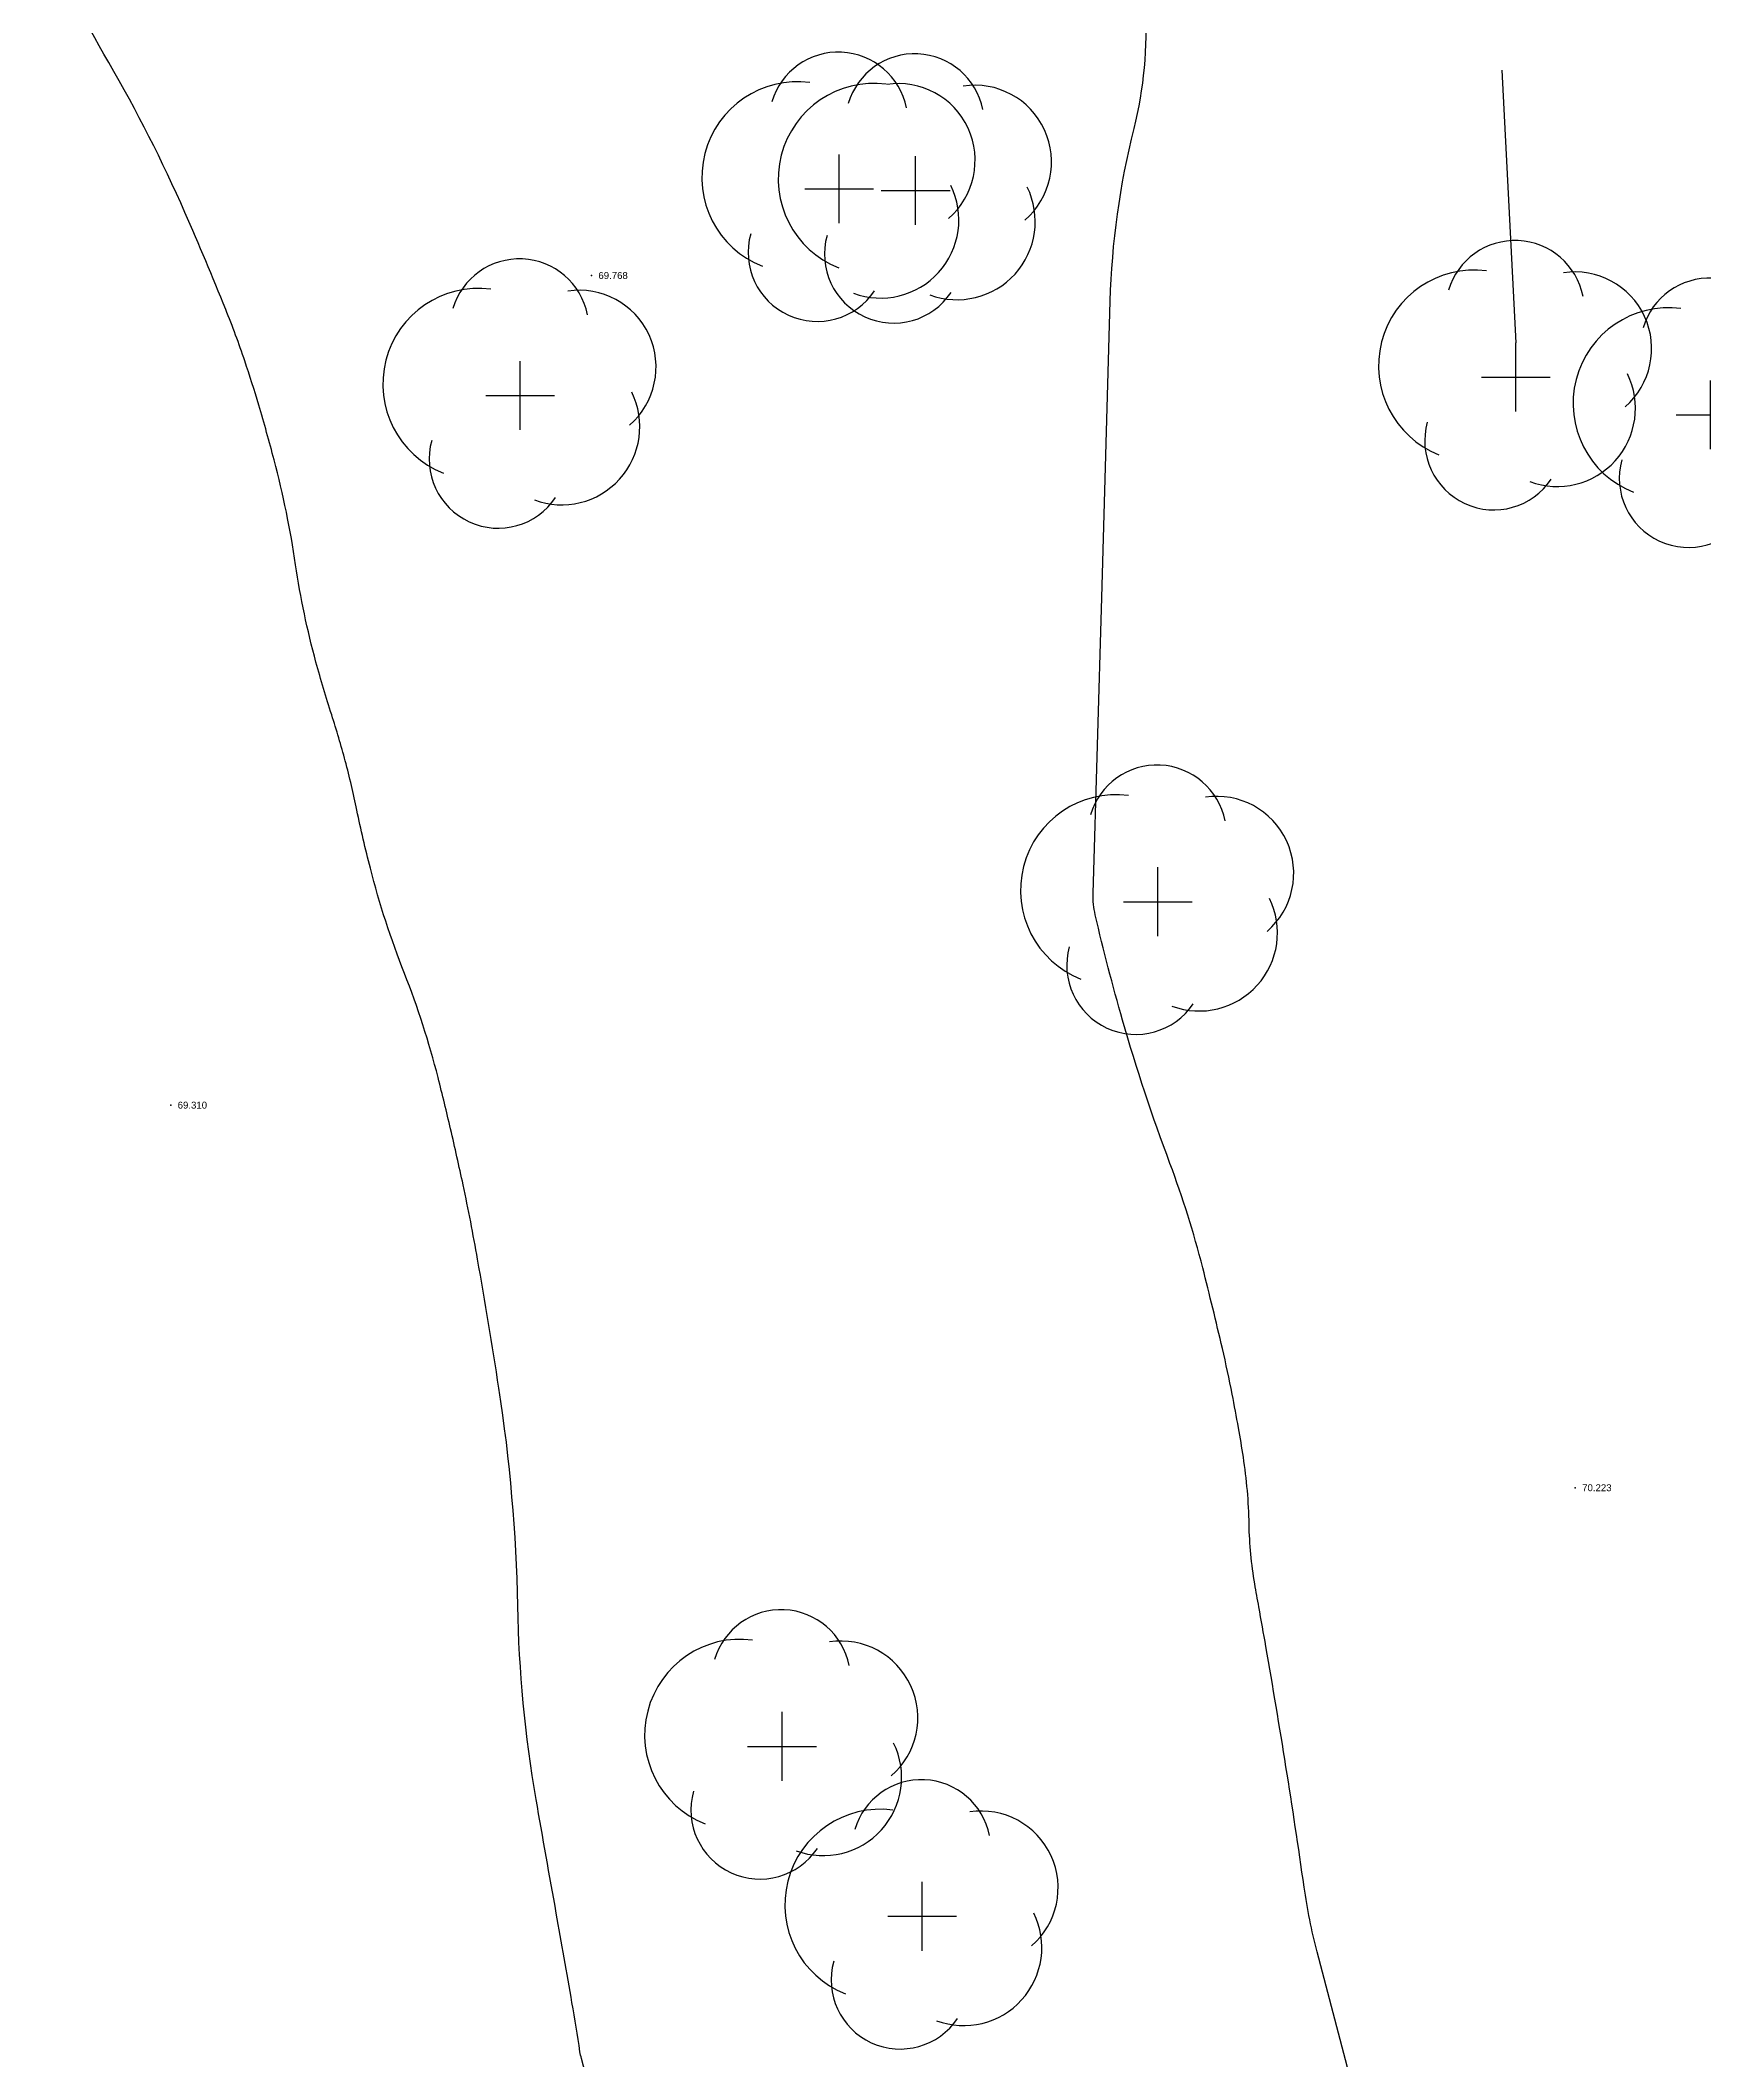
# Model space of a CAD drawing. Header units: millimetres. Extents: x -6.4 to 72.2, y -0.9 to 45.4.
# Drawn here: x 23.88 to 35.96, y 16.56 to 31.24 of the extents above; entities that cross this region are included whole.
import ezdxf

# ---------------------------------------------------------------- set-up
doc = ezdxf.new("R2010")
doc.units = ezdxf.units.MM
for name, color, linetype in [('1cotas_1', 83, 'Continuous'), ('1cv', 114, 'Continuous'), ('1cvd', 143, 'Continuous'), ('1puntos_1', 83, 'Continuous'), ('Arbol', 82, 'Continuous'), ('Toponimia-detalles', 130, 'Continuous')]:
    doc.layers.add(name, color=color, linetype=linetype)
doc.styles.get("Standard").update_dxf_attribs({"font": 'arial.ttf'})

# ---------------------------------------------------------------- blocks, each defined once
blk = doc.blocks.new('Arbol')
at = {"layer": 'Arbol', "linetype": 'Continuous'}
for p, q in [((0, -0.25), (0, 0.25)), ((-0.25, 0), (0.25, 0))]:
    blk.add_line(p, q, dxfattribs=at)
at = {"layer": 'Arbol'}
for centre, radius, start, end in [((-0.006, 0.489), 0.504, 11.2611, 163.5272), ((-0.303, 0.083), 0.695, 82.6659, 248.4272), ((0.429, 0.207), 0.558, 310.841, 98.6131), ((0.301, -0.226), 0.568, 249.5555, 26.1047), ((-0.16, -0.462), 0.502, 164.3693, 326.1917)]:
    blk.add_arc(centre, radius, start, end, dxfattribs=at)

msp = doc.modelspace()

# ---------------------------------------------------------------- linework, layer by layer
at = {"layer": '1cv'}
msp.add_lwpolyline([(27.913, 16.172), (27.809, 16.571, -0.025636), (27.798, 16.621, 0.003617), (27.74, 16.978, 0.002706), (27.626, 17.628, -0.002128), (27.48, 18.454, -0.037871), (27.346, 19.86, 0.033647), (27.209, 21.443, 0.005151), (27.054, 22.381, 0.008911), (26.949, 22.92, 0.004745), (26.858, 23.326, 0.005148), (26.767, 23.699, 0.031514), (26.523, 24.456, -0.031197), (26.275, 25.221, -0.011914), (26.177, 25.643, 0.014078), (26.093, 26, 0.013388), (25.994, 26.335, -0.011702), (25.88, 26.718, -0.02994), (25.732, 27.425, 0.027793), (25.576, 28.187, 0.007599), (25.464, 28.586, 0.009356), (25.363, 28.906, 0.014497), (25.224, 29.281, 0.007596), (24.928, 29.984, 0.028249), (24.374, 31.075, -0.031361), (23.88, 32.06, -0.004482)], format="xyb", dxfattribs=at)
at = {"layer": '1cvd'}
msp.add_lwpolyline([(33.723, 15.178), (33.154, 17.347, -0.02855), (33.06, 17.817, 0.007729), (32.782, 19.565, 0.00086), (32.731, 19.853, -0.001481), (32.701, 20.02, -0.037871), (32.66, 20.454, 0.033647), (32.618, 20.942, 0.005151), (32.583, 21.155, 0.004491), (32.537, 21.398, 0.009164), (32.466, 21.73, 0.005148), (32.323, 22.317, 0.027315), (32.085, 23.075, -0.019799), (31.741, 24.116, -0.012657), (31.542, 24.881, -0.064542), (31.527, 25.036), (31.589, 27.188), (31.651, 29.341, -0.05443), (31.824, 30.595, 0.077396), (31.906, 31.485, 0.004357)], format="xyb", dxfattribs=at)
at = {"layer": '1puntos_1'}
for p in [(27.882, 29.527, 6.294), (24.825, 23.499, 5.836), (35.03, 20.719, 6.749)]:
    msp.add_point(p, dxfattribs=at)
at = {"layer": 'Toponimia-detalles', "flags": 128}
msp.add_lwpolyline([(34.496, 31.019), (34.598, 29.038)], dxfattribs=at)

# ---------------------------------------------------------------- block references
at = {"layer": 'Arbol'}
for p in [(29.682, 30.157, 7.972), (30.237, 30.145, 8.018), (34.598, 28.788, 80.436), (27.364, 28.655, 7.729), (36.012, 28.515, 10.578), (31.997, 24.977, 10.656), (29.266, 18.84, 10.307), (30.285, 17.605, 10.327)]:
    msp.add_blockref('Arbol', p, dxfattribs=at)

# ---------------------------------------------------------------- texts
at = {"layer": '1cotas_1'}
for s, p in [('69.768', (27.932, 29.502, 8.099)), ('69.310', (24.875, 23.474, 8.099)), ('70.223', (35.08, 20.694, 8.099))]:
    msp.add_text(s, height=0.05, dxfattribs=at).set_placement(p)

doc.saveas('drawing.dxf')
